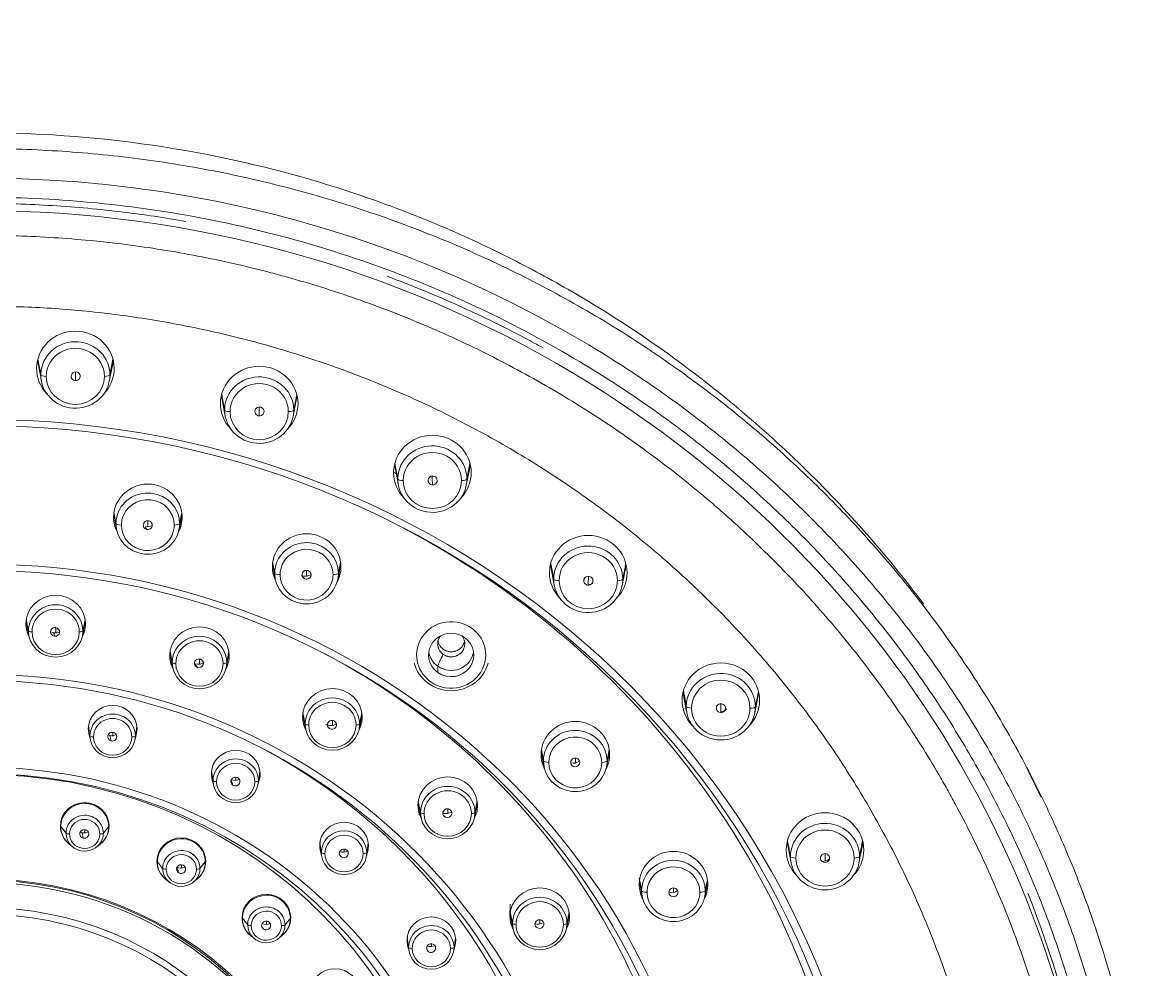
# Model space of a CAD drawing. Extents: x 12185 to 15344, y -91 to 2224.
# Drawn here: x 14150.1 to 14212.7, y 1182.1 to 1234.6 of the extents above; entities that cross this region are included whole.
import ezdxf

# ---------------------------------------------------------------- set-up
doc = ezdxf.new("R2010")
doc.units = 0
doc.header["$LTSCALE"] = 10
doc.header["$MEASUREMENT"] = 0
doc.layers.add('1', color=7, linetype='CONTINUOUS')

msp = doc.modelspace()

# ---------------------------------------------------------------- linework, layer by layer
at = {"layer": '1', "color": 7, "linetype": 'Continuous', "lineweight": 13}
for p, q in [((14150.934, 1215.948), (14151.098, 1215.067)), ((14155.098, 1215.937), (14154.927, 1215.067)), ((14153.016, 1214.752), (14153.018, 1215.241)), ((14161.121, 1214), (14161.285, 1213.118)), ((14165.285, 1213.988), (14165.114, 1213.118)), ((14163.203, 1212.8), (14163.205, 1213.289)), ((14170.717, 1210.177), (14170.882, 1209.296)), ((14174.881, 1210.167), (14174.711, 1209.296)), ((14155.262, 1206.829), (14155.147, 1207.446)), ((14158.792, 1206.829), (14158.911, 1207.438)), ((14156.884, 1206.668), (14156.974, 1206.512)), ((14157.03, 1206.657), (14157.031, 1206.992)), ((14164.061, 1204.08), (14163.946, 1204.697)), ((14167.591, 1204.08), (14167.71, 1204.689)), ((14179.355, 1204.629), (14179.519, 1203.748)), ((14183.519, 1204.618), (14183.349, 1203.748)), ((14165.829, 1203.921), (14165.83, 1204.243)), ((14165.588, 1203.916), (14165.722, 1203.778)), ((14181.437, 1203.436), (14181.439, 1203.914)), ((14150.292, 1201.517), (14150.41, 1200.883)), ((14153.553, 1201.51), (14153.43, 1200.883)), ((14151.923, 1200.776), (14151.925, 1201.072)), ((14158.261, 1199.768), (14158.379, 1199.134)), ((14161.522, 1199.761), (14161.399, 1199.134)), ((14159.892, 1199.041), (14159.894, 1199.33)), ((14173.106, 1198.925), (14173.105, 1198.582)), ((14190.865, 1197.556), (14190.695, 1196.686)), ((14188.784, 1196.404), (14188.786, 1196.851)), ((14165.626, 1196.358), (14165.744, 1195.724)), ((14167.258, 1195.649), (14167.259, 1195.925)), ((14168.887, 1196.351), (14168.764, 1195.724)), ((14153.739, 1195.601), (14153.82, 1195.072)), ((14155.083, 1195.264), (14155.082, 1195.08)), ((14156.423, 1195.596), (14156.337, 1195.072)), ((14154.927, 1195.091), (14154.995, 1194.79)), ((14178.836, 1194.296), (14178.951, 1193.68)), ((14182.6, 1194.289), (14182.481, 1193.68)), ((14180.719, 1193.565), (14180.72, 1193.843)), ((14160.558, 1193.114), (14160.64, 1192.585)), ((14161.902, 1192.782), (14161.901, 1192.605)), ((14163.242, 1193.109), (14163.157, 1192.585)), ((14161.641, 1192.62), (14161.762, 1192.328)), ((14172.018, 1191.457), (14172.136, 1190.823)), ((14175.279, 1191.451), (14175.156, 1190.823)), ((14173.65, 1190.77), (14173.651, 1191.028)), ((14152.202, 1190.047), (14152.183, 1190.15)), ((14152.202, 1190.047), (14152.494, 1189.68)), ((14153.383, 1189.707), (14153.45, 1189.406)), ((14153.533, 1189.88), (14153.532, 1189.693)), ((14154.859, 1190.047), (14154.563, 1189.68)), ((14154.859, 1190.047), (14154.878, 1190.147)), ((14169.246, 1189.126), (14169.16, 1188.602)), ((14192.639, 1188.381), (14192.474, 1189.263)), ((14196.639, 1189.252), (14196.468, 1188.381)), ((14167.636, 1188.538), (14167.719, 1188.381)), ((14167.905, 1188.802), (14167.904, 1188.635)), ((14194.557, 1188.136), (14194.559, 1188.546)), ((14157.556, 1188.095), (14157.537, 1188.198)), ((14157.556, 1188.095), (14157.848, 1187.727)), ((14158.63, 1187.77), (14158.751, 1187.478)), ((14158.887, 1187.932), (14158.886, 1187.748)), ((14160.213, 1188.095), (14159.917, 1187.727)), ((14160.213, 1188.095), (14160.233, 1188.195)), ((14188.04, 1187.092), (14187.921, 1186.483)), ((14186.159, 1186.397), (14186.161, 1186.646)), ((14180.377, 1185.306), (14180.255, 1184.678)), ((14162.269, 1184.967), (14162.25, 1185.07)), ((14162.269, 1184.967), (14162.562, 1184.6)), ((14163.6, 1184.807), (14163.599, 1184.628)), ((14164.926, 1184.967), (14164.631, 1184.6)), ((14164.926, 1184.967), (14164.946, 1185.067)), ((14178.748, 1184.648), (14178.749, 1184.886)), ((14163.334, 1184.543), (14163.418, 1184.386)), ((14172.743, 1183.555), (14172.742, 1183.402)), ((14174.083, 1183.877), (14173.998, 1183.353))]:
    msp.add_line(p, q, dxfattribs=at)
at = {"layer": '1', "color": 7, "linetype": 'Continuous', "lineweight": 18}
for p, q in [((14150.962, 1215.617), (14151.129, 1214.737)), ((14154.893, 1214.72), (14155.068, 1215.598)), ((14161.149, 1213.669), (14161.316, 1212.789)), ((14165.08, 1212.771), (14165.255, 1213.65)), ((14170.746, 1209.847), (14170.913, 1208.967)), ((14174.677, 1208.949), (14174.852, 1209.828)), ((14155.136, 1207.345), (14155.291, 1206.526)), ((14158.761, 1206.51), (14158.923, 1207.327)), ((14163.935, 1204.596), (14164.09, 1203.777)), ((14167.56, 1203.761), (14167.722, 1204.579)), ((14179.335, 1204.551), (14179.55, 1203.418)), ((14183.314, 1203.401), (14183.489, 1204.279)), ((14150.281, 1201.435), (14150.435, 1200.623)), ((14153.403, 1200.609), (14153.564, 1201.42)), ((14158.25, 1199.686), (14158.404, 1198.874)), ((14161.372, 1198.86), (14161.533, 1199.671)), ((14186.682, 1197.489), (14186.897, 1196.356)), ((14190.661, 1196.339), (14190.836, 1197.217)), ((14165.615, 1196.276), (14165.769, 1195.464)), ((14168.737, 1195.45), (14168.899, 1196.261)), ((14153.733, 1195.54), (14153.834, 1194.893)), ((14156.321, 1194.881), (14156.429, 1195.528)), ((14178.824, 1194.196), (14178.98, 1193.376)), ((14182.449, 1193.36), (14182.612, 1194.178)), ((14160.553, 1193.053), (14160.654, 1192.406)), ((14163.141, 1192.394), (14163.248, 1193.041)), ((14172.007, 1191.375), (14172.161, 1190.563)), ((14175.129, 1190.55), (14175.291, 1191.36)), ((14152.676, 1189.069), (14152.864, 1188.918)), ((14154.187, 1188.912), (14154.376, 1189.061)), ((14166.556, 1189.07), (14166.657, 1188.422)), ((14169.144, 1188.411), (14169.251, 1189.057)), ((14192.455, 1189.185), (14192.67, 1188.052)), ((14196.434, 1188.035), (14196.609, 1188.913)), ((14158.03, 1187.117), (14158.218, 1186.966)), ((14159.541, 1186.959), (14159.73, 1187.109)), ((14184.265, 1186.999), (14184.42, 1186.18)), ((14187.89, 1186.164), (14188.052, 1186.981)), ((14177.1, 1185.751), (14177.096, 1185.065)), ((14177.105, 1185.23), (14177.259, 1184.418)), ((14180.228, 1184.405), (14180.389, 1185.215)), ((14162.744, 1183.989), (14162.931, 1183.838)), ((14164.254, 1183.832), (14164.443, 1183.981)), ((14171.394, 1183.821), (14171.495, 1183.173)), ((14173.982, 1183.162), (14174.089, 1183.808)), ((14172.498, 1183.218), (14172.522, 1183.177))]:
    msp.add_line(p, q, dxfattribs=at)
for centre, major_axis, ratio, start_param, end_param in [((14147.84, 1164.676), (63.725, -0.283), 0.961683, 1.019372, 4.160314), ((14147.84, 1164.497), (-62.049, 0.276), 0.961673, 4.160639, 4.717025), ((14153.014, 1215.427), (2.15, -0.01), 0.961631, 0.004793, 3.146385), ((14153.013, 1215.067), (-1.915, 0.009), 0.961631, 3.146385, 6.146616), ((14153.017, 1215.976), (-2.089, 0.01), 0.961631, 0.027795, 0.184756), ((14153.017, 1215.976), (-2.089, 0.01), 0.961631, 2.956835, 3.113797), ((14153.014, 1215.427), (2.15, -0.01), 0.961631, 3.146385, 3.890452), ((14153.013, 1215.067), (-1.915, 0.009), 0.961631, 6.146616, 6.287978), ((14153.031, 1214.996), (0.254, 0.002), 0.965396, 1.466494, 4.608086), ((14153.031, 1214.996), (0.254, 0.002), 0.965396, 4.608086, 7.749679), ((14153.014, 1215.427), (2.15, -0.01), 0.961631, 5.53429, 6.287978), ((14163.201, 1213.478), (2.15, -0.01), 0.961631, 0.004793, 3.146385), ((14153.013, 1215.067), (-1.915, 0.009), 0.961631, 0.004793, 3.010423), ((14153.013, 1215.067), (-1.915, 0.009), 0.961631, 3.010423, 3.146385), ((14163.2, 1213.118), (-1.915, 0.009), 0.961631, 3.146385, 6.146616), ((14147.84, 1164.497), (-62.049, 0.276), 0.961673, 2.131967, 4.160639), ((14163.204, 1214.028), (-2.089, 0.01), 0.961631, 0.027784, 0.184751), ((14163.201, 1213.478), (2.15, -0.01), 0.961631, 3.146385, 3.890501), ((14163.2, 1213.118), (-1.915, 0.009), 0.961631, 6.146616, 6.287978), ((14163.201, 1213.478), (2.15, -0.01), 0.961631, 5.53429, 6.287978), ((14163.204, 1214.028), (-2.089, 0.01), 0.961631, 2.956828, 3.113797), ((14163.2, 1213.118), (-1.915, 0.009), 0.961631, 0.004793, 3.010423), ((14163.215, 1213.045), (0.254, 0.007), 0.964778, 1.250199, 4.391792), ((14163.215, 1213.045), (0.254, 0.007), 0.964778, 4.391792, 7.533384), ((14163.2, 1213.118), (-1.915, 0.009), 0.961631, 3.010423, 3.146385), ((14147.841, 1164.873), (49.268, -0.227), 0.961631, 0.018098, 3.146385), ((14172.798, 1209.656), (2.15, -0.01), 0.961631, 0.004793, 3.146385), ((14172.796, 1209.296), (-1.915, 0.009), 0.961631, 3.146385, 6.146616), ((14172.798, 1209.656), (2.15, -0.01), 0.961631, 3.146385, 3.890501), ((14172.8, 1210.206), (-2.089, 0.01), 0.961631, 0.027793, 0.184745), ((14172.798, 1209.656), (2.15, -0.01), 0.961631, 5.53429, 6.287978), ((14172.8, 1210.206), (-2.089, 0.01), 0.961631, 2.956842, 3.113804), ((14157.029, 1207.19), (1.9, -0.009), 0.961631, 0.004793, 3.146385), ((14172.796, 1209.296), (-1.915, 0.009), 0.961631, 6.146616, 6.288234), ((14172.796, 1209.296), (-1.915, 0.009), 0.961631, 0.005049, 3.010423), ((14172.808, 1209.22), (0.254, 0.01), 0.963649, 1.039786, 4.181378), ((14172.808, 1209.22), (0.254, 0.01), 0.963649, 4.181378, 7.322971), ((14172.796, 1209.296), (-1.915, 0.009), 0.961631, 3.010423, 3.146385), ((14157.027, 1206.829), (-1.765, 0.008), 0.961631, 3.146385, 6.070848), ((14157.029, 1207.19), (1.9, -0.009), 0.961631, 3.146385, 3.603782), ((14157.027, 1206.829), (-1.765, 0.008), 0.961631, 6.070848, 6.287978), ((14157.029, 1207.19), (1.9, -0.009), 0.961631, 5.82096, 6.287978), ((14157.027, 1206.829), (-1.765, 0.008), 0.961631, 0.004793, 2.931238), ((14157.026, 1206.749), (0.252, 0.002), 0.963815, 1.352717, 4.49431), ((14156.998, 1207.184), (0.548, 0.005), 0.963815, 4.49431, 5.239456), ((14157.026, 1206.749), (0.252, 0.002), 0.963815, 4.49431, 7.635903), ((14157.027, 1206.829), (-1.765, 0.008), 0.961631, 2.931238, 3.146385), ((14165.828, 1204.441), (1.9, -0.009), 0.961631, 0.004793, 3.146385), ((14165.826, 1204.08), (-1.765, 0.008), 0.961631, 3.146385, 6.070848), ((14181.436, 1204.108), (2.15, -0.01), 0.961631, 0.004793, 3.146385), ((14181.434, 1203.748), (-1.915, 0.009), 0.961631, 3.146385, 6.146616), ((14181.438, 1204.658), (-2.089, 0.01), 0.961631, 0.02779, 0.126989), ((14181.438, 1204.658), (-2.089, 0.01), 0.961631, 2.956836, 3.1138), ((14147.845, 1165.696), (40.068, -0.185), 0.961631, 0.021159, 3.146385), ((14165.828, 1204.441), (1.9, -0.009), 0.961631, 3.146385, 3.603782), ((14165.826, 1204.08), (-1.765, 0.008), 0.961631, 6.070848, 6.287978), ((14165.826, 1204.08), (-1.765, 0.008), 0.961631, 0.004793, 2.931233), ((14165.766, 1204.445), (0.548, 0.011), 0.963207, 4.273846, 5.294618), ((14165.825, 1204), (0.252, 0.005), 0.963207, 1.132253, 4.273846), ((14165.825, 1204), (0.252, 0.005), 0.963207, 4.273846, 7.415438), ((14165.828, 1204.441), (1.9, -0.009), 0.961631, 5.82096, 6.287978), ((14165.826, 1204.08), (-1.765, 0.008), 0.961631, 2.931233, 3.146385), ((14181.436, 1204.108), (2.15, -0.01), 0.961631, 3.146385, 3.890452), ((14181.434, 1203.748), (-1.915, 0.009), 0.961631, 6.146616, 6.287978), ((14181.436, 1204.108), (2.15, -0.01), 0.961631, 5.53434, 6.287978), ((14181.434, 1203.748), (-1.915, 0.009), 0.961631, 0.004793, 3.010423), ((14181.442, 1203.669), (0.254, 0.012), 0.962222, 0.837226, 3.978818), ((14181.442, 1203.669), (0.254, 0.012), 0.962222, 3.978818, 7.120411), ((14181.323, 1204.102), (0.702, 0.032), 0.962222, 4.652837, 5.200358), ((14181.434, 1203.748), (-1.915, 0.009), 0.961631, 3.010423, 3.146385), ((14151.922, 1201.27), (1.65, -0.008), 0.961631, 0.004793, 3.146385), ((14151.92, 1200.883), (-1.51, 0.007), 0.961631, 3.146385, 6.287978), ((14151.922, 1201.27), (1.65, -0.008), 0.961631, 3.146385, 3.614237), ((14151.92, 1200.883), (-1.51, 0.007), 0.961631, 0.004793, 3.146385), ((14151.889, 1200.832), (-0.252, 0), 0.962945, 4.601913, 7.743507), ((14151.879, 1201.301), (-0.547, 0), 0.962945, 1.46032, 2.069297), ((14151.889, 1200.832), (-0.252, 0), 0.962945, 1.460322, 4.601913), ((14151.922, 1201.27), (1.65, -0.008), 0.961631, 5.810505, 6.287978), ((14159.891, 1199.521), (1.65, -0.008), 0.961631, 0.004793, 3.146385), ((14173.839, 1199.554), (1.25, -0.006), 0.961631, 0.947267, 4.08886), ((14151.879, 1201.301), (-0.547, 0), 0.962945, 1.113811, 1.46032), ((14159.889, 1199.134), (-1.51, 0.007), 0.961631, 3.146385, 6.287978), ((14173.839, 1199.554), (1.25, -0.006), 0.961631, 4.08886, 7.230452), ((14159.891, 1199.521), (1.65, -0.008), 0.961631, 3.146385, 3.614237), ((14159.889, 1199.134), (-1.51, 0.007), 0.961631, 0.004793, 3.146385), ((14159.861, 1199.09), (0.252, 0.002), 0.962683, 1.228481, 4.370075), ((14159.826, 1199.564), (0.547, 0.004), 0.962683, 4.370073, 5.338126), ((14159.861, 1199.09), (0.252, 0.002), 0.962683, 4.370075, 7.511667), ((14159.891, 1199.521), (1.65, -0.008), 0.961631, 5.810505, 6.287978), ((14173.839, 1199.606), (-2.113, 0.01), 0.961631, 0.247677, 2.893929), ((14188.782, 1197.046), (2.15, -0.01), 0.961631, 0.004793, 3.146385), ((14188.78, 1196.686), (-1.915, 0.009), 0.961631, 3.146385, 6.147537), ((14147.849, 1166.519), (32.869, -0.151), 0.961631, 0.024751, 3.146385), ((14167.256, 1196.111), (1.65, -0.008), 0.961631, 0.004793, 3.146385), ((14167.254, 1195.724), (-1.51, 0.007), 0.961631, 3.146385, 6.287978), ((14188.785, 1197.595), (-2.089, 0.01), 0.961631, 2.956834, 3.113791), ((14155.081, 1195.459), (1.35, -0.006), 0.961631, 0.004793, 3.146385), ((14188.782, 1197.046), (2.15, -0.01), 0.961631, 3.146385, 3.890501), ((14188.78, 1196.686), (-1.915, 0.009), 0.961631, 0.000597, 2.948059), ((14188.78, 1196.686), (-1.915, 0.009), 0.961631, 6.147537, 6.283782), ((14188.784, 1196.606), (0.254, 0.011), 0.960733, 0.642672, 3.784265), ((14188.784, 1196.606), (0.254, 0.011), 0.960733, 3.784265, 6.925858), ((14188.639, 1197.065), (0.702, 0.031), 0.960733, 4.878079, 5.420101), ((14188.782, 1197.046), (2.15, -0.01), 0.961631, 5.53429, 6.287978), ((14188.78, 1196.686), (-1.915, 0.009), 0.961631, 2.948059, 3.146385), ((14155.079, 1195.072), (-1.258, 0.006), 0.961631, 3.146385, 6.287978), ((14167.256, 1196.111), (1.65, -0.008), 0.961631, 3.146385, 3.614286), ((14167.23, 1195.684), (0.252, 0.003), 0.962209, 0.999065, 4.140658), ((14167.23, 1195.684), (0.252, 0.003), 0.962209, 4.140658, 7.28225), ((14167.256, 1196.111), (1.65, -0.008), 0.961631, 5.810505, 6.287978), ((14180.718, 1194.041), (1.9, -0.009), 0.961631, 0.004793, 3.146385), ((14155.081, 1195.459), (1.35, -0.006), 0.961631, 3.146385, 3.506982), ((14155.055, 1195.024), (-0.251, 0), 0.962158, 4.472695, 7.614287), ((14155.055, 1195.024), (-0.251, 0), 0.962158, 1.331102, 4.472695), ((14155.081, 1195.459), (1.35, -0.006), 0.961631, 5.91781, 6.287978), ((14167.254, 1195.724), (-1.51, 0.007), 0.961631, 0.004793, 3.146385), ((14167.173, 1196.169), (0.547, 0.006), 0.962209, 4.140656, 5.28984), ((14180.716, 1193.68), (-1.765, 0.008), 0.961631, 3.146385, 6.070949), ((14155.079, 1195.072), (-1.258, 0.006), 0.961631, 0.004793, 3.146385), ((14155.04, 1195.532), (-0.472, 0), 0.962158, 1.105347, 1.3311), ((14155.04, 1195.532), (-0.472, 0), 0.962158, 1.331099, 2.095096), ((14161.9, 1192.972), (1.35, -0.006), 0.961631, 0.004793, 3.146385), ((14180.718, 1194.041), (1.9, -0.009), 0.961631, 3.146385, 3.603831), ((14180.716, 1193.68), (-1.765, 0.008), 0.961631, 6.070949, 6.287978), ((14180.718, 1194.041), (1.9, -0.009), 0.961631, 5.82096, 6.287978), ((14161.898, 1192.585), (-1.258, 0.006), 0.961631, 3.146385, 6.287978), ((14180.716, 1193.68), (-1.765, 0.008), 0.961631, 0.004793, 2.93124), ((14180.714, 1193.601), (0.252, 0.007), 0.961329, 0.706408, 3.848001), ((14180.605, 1194.08), (0.548, 0.015), 0.961329, 4.425218, 5.376582), ((14180.714, 1193.601), (0.252, 0.007), 0.961329, 3.848001, 6.989593), ((14180.716, 1193.68), (-1.765, 0.008), 0.961631, 2.93124, 3.146385), ((14147.853, 1167.34), (26.663, -0.123), 0.961631, 0.029403, 3.146385), ((14161.9, 1192.972), (1.35, -0.006), 0.961631, 3.146385, 3.506982), ((14161.878, 1192.542), (0.251, 0), 0.96197, 1.086516, 4.228108), ((14161.878, 1192.542), (0.251, 0), 0.96197, 4.228108, 7.369702), ((14161.9, 1192.972), (1.35, -0.006), 0.961631, 5.91781, 6.287978), ((14173.648, 1191.21), (1.65, -0.008), 0.961631, 0.004793, 3.146385), ((14161.898, 1192.585), (-1.258, 0.006), 0.961631, 0.004793, 3.146385), ((14161.846, 1193.056), (0.472, 0.001), 0.96197, 4.228105, 5.25796), ((14173.646, 1190.823), (-1.51, 0.007), 0.961631, 3.146385, 6.287978), ((14153.531, 1190.075), (1.35, -0.006), 0.961631, 0.004793, 3.146385), ((14153.53, 1190.047), (-1.328, 0.006), 0.961631, 4.717182, 6.287978), ((14153.53, 1190.047), (-1.328, 0.006), 0.961631, 3.146385, 4.717182), ((14173.648, 1191.21), (1.65, -0.008), 0.961631, 3.146385, 3.614286), ((14173.646, 1190.823), (-1.51, 0.007), 0.961631, 0.004793, 3.146385), ((14173.627, 1190.787), (0.252, 0.003), 0.961622, 0.773012, 3.914605), ((14173.55, 1191.287), (0.547, 0.007), 0.961622, 4.374208, 5.317815), ((14173.627, 1190.787), (0.252, 0.003), 0.961622, 3.914605, 7.056197), ((14173.648, 1191.21), (1.65, -0.008), 0.961631, 5.810505, 6.287978), ((14153.529, 1189.68), (-1.034, 0.005), 0.961631, 4.717182, 5.944012), ((14153.529, 1189.68), (-1.034, 0.005), 0.961631, 3.146385, 4.717182), ((14167.903, 1188.988), (1.35, -0.006), 0.961631, 0.004793, 3.146385), ((14194.555, 1188.742), (2.15, -0.01), 0.961631, 0.004793, 3.146385), ((14194.554, 1188.381), (-1.915, 0.009), 0.961631, 3.146385, 6.147547), ((14153.531, 1190.075), (1.35, -0.006), 0.961631, 3.146385, 4.02289), ((14153.53, 1190.047), (-1.328, 0.006), 0.961631, 0.004793, 0.876781), ((14153.529, 1189.68), (-1.034, 0.005), 0.961631, 5.944012, 6.287978), ((14153.529, 1189.68), (-1.034, 0.005), 0.961631, 0.004793, 1.575589), ((14153.51, 1189.64), (-0.25, 0.001), 0.961764, 4.475426, 7.617018), ((14153.504, 1190.182), (-0.508, 0.002), 0.961764, 1.124228, 1.333831), ((14153.504, 1190.182), (-0.508, 0.002), 0.961764, 1.333831, 2.046531), ((14153.51, 1189.64), (-0.25, 0.001), 0.961764, 1.333833, 4.475426), ((14153.53, 1190.047), (-1.328, 0.006), 0.961631, 2.2648, 3.146385), ((14153.531, 1190.075), (1.35, -0.006), 0.961631, 5.42723, 6.287978), ((14153.529, 1189.68), (-1.034, 0.005), 0.961631, 2.802419, 3.146385), ((14167.901, 1188.602), (-1.258, 0.006), 0.961631, 3.146385, 6.287975), ((14153.529, 1189.68), (-1.034, 0.005), 0.961631, 1.575589, 2.802419), ((14158.885, 1188.123), (1.35, -0.006), 0.961631, 0.004793, 3.146385), ((14158.885, 1188.095), (-1.328, 0.006), 0.961631, 4.717182, 6.287978), ((14158.885, 1188.095), (-1.328, 0.006), 0.961631, 3.146385, 4.717182), ((14167.903, 1188.988), (1.35, -0.006), 0.961631, 3.146385, 3.506982), ((14167.903, 1188.988), (1.35, -0.006), 0.961631, 5.91781, 6.287978), ((14194.558, 1189.291), (-2.089, 0.01), 0.961631, 2.956834, 3.113791), ((14158.883, 1187.727), (-1.034, 0.005), 0.961631, 4.717182, 5.944012), ((14158.883, 1187.727), (-1.034, 0.005), 0.961631, 3.146385, 4.717182), ((14167.901, 1188.602), (-1.258, 0.006), 0.961631, 0.00479, 3.146385), ((14167.886, 1188.561), (0.251, 0.001), 0.961704, 0.843455, 3.985047), ((14167.839, 1189.085), (0.472, 0.002), 0.961704, 4.318349, 5.270843), ((14167.886, 1188.561), (0.251, 0.001), 0.961704, 3.985047, 7.12664), ((14186.158, 1186.844), (1.9, -0.009), 0.961631, 0.004793, 3.146385), ((14194.555, 1188.742), (2.15, -0.01), 0.961631, 3.146385, 3.890452), ((14194.554, 1188.381), (-1.915, 0.009), 0.961631, 6.147547, 6.287978), ((14194.554, 1188.381), (-1.915, 0.009), 0.961631, 0.004793, 3.146385), ((14194.553, 1188.302), (0.254, 0.009), 0.959404, 0.45502, 3.596613), ((14194.553, 1188.302), (0.254, 0.009), 0.959404, 3.596613, 6.738205), ((14194.555, 1188.742), (2.15, -0.01), 0.961631, 5.53434, 6.287978), ((14147.855, 1167.9), (20, -0.092), 0.961631, 0.004793, 3.146385), ((14147.856, 1168.037), (19.8, -0.091), 0.961631, 0.004793, 3.146385), ((14147.855, 1167.9), (-19.8, 0.091), 0.961631, 3.146385, 6.287978), ((14158.885, 1188.123), (1.35, -0.006), 0.961631, 3.146385, 4.019945), ((14158.885, 1188.095), (-1.328, 0.006), 0.961631, 0.004793, 0.876781), ((14158.883, 1187.727), (-1.034, 0.005), 0.961631, 5.944012, 6.287978), ((14158.883, 1187.727), (-1.034, 0.005), 0.961631, 0.004793, 1.575589), ((14158.867, 1187.691), (-0.251, 0.001), 0.961717, 4.232982, 7.374574), ((14158.853, 1188.236), (-0.508, 0.002), 0.961717, 1.091387, 2.057722), ((14158.867, 1187.691), (-0.251, 0.001), 0.961717, 1.091389, 4.232982), ((14158.885, 1188.095), (-1.328, 0.006), 0.961631, 2.2648, 3.146385), ((14158.885, 1188.123), (1.35, -0.006), 0.961631, 5.428311, 6.287978), ((14158.883, 1187.727), (-1.034, 0.005), 0.961631, 2.802419, 3.146385), ((14186.156, 1186.483), (-1.765, 0.008), 0.961631, 3.146385, 6.071403), ((14194.386, 1188.79), (0.703, 0.025), 0.959404, 4.68056, 5.307553), ((14158.883, 1187.727), (-1.034, 0.005), 0.961631, 1.575589, 2.802419), ((14178.746, 1185.065), (1.65, -0.008), 0.961631, 0.004793, 3.146385), ((14186.158, 1186.844), (1.9, -0.009), 0.961631, 3.146385, 3.603782), ((14186.156, 1186.483), (-1.765, 0.008), 0.961631, 6.071403, 6.287978), ((14186.156, 1186.483), (-1.765, 0.008), 0.961631, 0.004793, 2.931236), ((14186.154, 1186.404), (0.252, 0.006), 0.9604, 0.501567, 3.64316), ((14186.027, 1186.908), (0.549, 0.012), 0.9604, 4.461005, 5.395776), ((14186.154, 1186.404), (0.252, 0.006), 0.9604, 3.64316, 6.784753), ((14186.158, 1186.844), (1.9, -0.009), 0.961631, 5.82101, 6.287978), ((14186.156, 1186.483), (-1.765, 0.008), 0.961631, 2.931236, 3.146385), ((14163.598, 1184.995), (1.35, -0.006), 0.961631, 0.004793, 3.146385), ((14163.598, 1184.967), (-1.328, 0.006), 0.961631, 4.717182, 6.287978), ((14163.598, 1184.967), (-1.328, 0.006), 0.961631, 3.146385, 4.717182), ((14178.745, 1184.678), (-1.51, 0.007), 0.961631, 3.146385, 6.288238), ((14147.842, 1165.061), (62.049, -0.286), 0.961631, 0.000031, 0.36961), ((14147.856, 1167.978), (-18.287, 0.084), 0.961631, 3.146385, 6.28362), ((14147.855, 1167.9), (-17.988, 0.083), 0.961631, 3.146385, 6.28362), ((14163.596, 1184.6), (-1.034, 0.005), 0.961631, 4.717182, 5.944012), ((14163.596, 1184.6), (-1.034, 0.005), 0.961631, 3.146385, 4.717182), ((14163.598, 1184.995), (1.35, -0.006), 0.961631, 3.146385, 3.940374), ((14163.598, 1184.967), (-1.328, 0.006), 0.961631, 0.004793, 0.876781), ((14163.596, 1184.6), (-1.034, 0.005), 0.961631, 5.944012, 6.287978), ((14163.596, 1184.6), (-1.034, 0.005), 0.961631, 0.004793, 1.575589), ((14163.584, 1184.566), (-0.251, 0.001), 0.96165, 3.990911, 7.132504), ((14163.562, 1185.115), (-0.508, 0.001), 0.96165, 1.158322, 2.065408), ((14163.584, 1184.566), (-0.251, 0.001), 0.96165, 0.849318, 3.990911), ((14163.598, 1184.967), (-1.328, 0.006), 0.961631, 2.2648, 3.146385), ((14163.596, 1184.6), (-1.034, 0.005), 0.961631, 2.802419, 3.146385), ((14163.598, 1184.995), (1.35, -0.006), 0.961631, 5.563841, 6.287978), ((14172.741, 1183.739), (1.35, -0.006), 0.961631, 0.004793, 3.146385), ((14172.739, 1183.353), (-1.258, 0.006), 0.961631, 3.146385, 6.28798), ((14178.746, 1185.065), (1.65, -0.008), 0.961631, 3.146385, 3.614286), ((14178.745, 1184.678), (-1.51, 0.007), 0.961631, 0.005053, 3.146385), ((14178.73, 1184.645), (0.252, 0.003), 0.961042, 0.550495, 3.692089), ((14178.638, 1185.163), (0.548, 0.006), 0.961042, 4.406945, 5.145858), ((14178.73, 1184.645), (0.252, 0.003), 0.961042, 3.692089, 6.833681), ((14178.746, 1185.065), (1.65, -0.008), 0.961631, 5.810505, 6.287978), ((14163.596, 1184.6), (-1.034, 0.005), 0.961631, 1.575589, 2.802419), ((14172.741, 1183.739), (1.35, -0.006), 0.961631, 3.146385, 3.506982), ((14172.739, 1183.353), (-1.258, 0.006), 0.961631, 0.004795, 3.146385), ((14172.728, 1183.314), (0.251, 0.001), 0.961423, 0.602197, 3.743788), ((14172.67, 1183.85), (0.472, 0.001), 0.961423, 4.354188, 5.077738), ((14172.728, 1183.314), (0.251, 0.001), 0.961423, 3.743788, 6.885382), ((14172.741, 1183.739), (1.35, -0.006), 0.961631, 5.91781, 6.287978), ((14167.396, 1180.874), (1.35, -0.006), 0.961631, 0.004793, 3.146385)]:
    msp.add_ellipse(centre, major_axis=major_axis, ratio=ratio, start_param=start_param, end_param=end_param, dxfattribs=at)
at = {"layer": '1', "color": 7, "linetype": 'Continuous', "lineweight": 13}
for centre, major_axis, ratio, start_param, end_param in [((14153.012, 1214.989), (-1.615, 0.007), 0.961631, 3.146385, 6.287978), ((14147.841, 1164.745), (49.767, -0.229), 0.961631, 0.004793, 3.146385), ((14151.398, 1215.071), (-0.3, 0), 0.274342, 0.050993, 1.569429), ((14153.012, 1214.989), (-1.615, 0.007), 0.961631, 0.004793, 3.146385), ((14154.628, 1215.071), (0.3, 0), 0.274342, 4.711022, 6.229458), ((14163.199, 1213.04), (-1.615, 0.007), 0.961631, 3.146385, 6.287978), ((14161.584, 1213.123), (-0.3, 0), 0.274342, 0.050993, 1.569429), ((14163.199, 1213.04), (-1.615, 0.007), 0.961631, 0.004793, 3.146385), ((14164.815, 1213.123), (0.3, 0), 0.274342, 4.711022, 6.229458), ((14172.796, 1209.218), (-1.615, 0.007), 0.961631, 3.146385, 6.287978), ((14171.181, 1209.301), (-0.3, 0), 0.274342, 0.050993, 1.569429), ((14172.796, 1209.218), (-1.615, 0.007), 0.961631, 0.004793, 3.146385), ((14174.411, 1209.301), (0.3, 0), 0.274342, 4.711022, 6.229458), ((14157.027, 1206.751), (-1.465, 0.007), 0.961631, 3.146385, 6.070848), ((14155.562, 1206.834), (0.3, 0), 0.274342, 3.192585, 4.711022), ((14157.027, 1206.751), (-1.465, 0.007), 0.961631, 6.070848, 6.287978), ((14157.027, 1206.751), (-1.465, 0.007), 0.961631, 0.004793, 2.931238), ((14157.027, 1206.751), (-1.465, 0.007), 0.961631, 2.931238, 3.146385), ((14158.492, 1206.834), (-0.3, 0), 0.274342, 1.569429, 3.087865), ((14147.844, 1165.568), (48.632, -0.224), 0.961631, 0.018059, 1.074309), ((14165.826, 1204.002), (-1.465, 0.007), 0.961631, 3.146385, 6.070848), ((14181.433, 1203.67), (-1.615, 0.007), 0.961631, 3.146385, 6.287978), ((14147.844, 1165.568), (40.567, -0.187), 0.961631, 0.004793, 3.146385), ((14164.361, 1204.085), (0.3, 0), 0.274342, 3.192585, 4.711022), ((14165.826, 1204.002), (-1.465, 0.007), 0.961631, 6.070848, 6.287978), ((14165.826, 1204.002), (-1.465, 0.007), 0.961631, 0.004793, 2.931233), ((14165.826, 1204.002), (-1.465, 0.007), 0.961631, 2.931233, 3.146385), ((14167.291, 1204.085), (-0.3, 0), 0.274342, 1.569429, 3.087865), ((14179.819, 1203.752), (-0.3, 0), 0.274342, 0.050993, 1.569429), ((14181.433, 1203.67), (-1.615, 0.007), 0.961631, 0.004793, 3.146385), ((14183.049, 1203.752), (0.3, 0), 0.274342, 4.711022, 6.229458), ((14151.92, 1200.831), (-1.31, 0.006), 0.961631, 3.146385, 6.287978), ((14173.839, 1199.555), (-1.914, 0.009), 0.961631, 4.545643, 6.287978), ((14150.61, 1200.886), (0.2, 0), 0.274342, 3.192585, 4.711022), ((14153.23, 1200.886), (-0.2, 0), 0.274342, 1.569429, 3.087865), ((14173.839, 1199.555), (-1.914, 0.009), 0.961631, 3.146385, 4.545643), ((14151.92, 1200.831), (-1.31, 0.006), 0.961631, 0.004793, 3.146385), ((14159.889, 1199.082), (-1.31, 0.006), 0.961631, 3.146385, 6.287978), ((14147.848, 1166.391), (39.432, -0.182), 0.961631, 0.021103, 1.073542), ((14173.841, 1199.897), (-1.25, 0.006), 0.961631, 0.143122, 0.947267), ((14173.841, 1199.897), (-1.25, 0.006), 0.961631, 0.947267, 2.998444), ((14173.841, 1199.897), (0.716, 1.025), 0.160211, 1.986767, 2.914013), ((14158.579, 1199.137), (0.2, 0), 0.274342, 3.192585, 4.711022), ((14159.889, 1199.082), (-1.31, 0.006), 0.961631, 0.004793, 3.146385), ((14161.199, 1199.137), (-0.2, 0), 0.274342, 1.569429, 3.087865), ((14173.839, 1199.555), (-1.914, 0.009), 0.961631, 0.004793, 1.404051), ((14173.839, 1199.555), (-1.914, 0.009), 0.961631, 1.404051, 3.146385), ((14147.848, 1166.391), (33.367, -0.154), 0.961631, 0.004793, 3.146385), ((14188.78, 1196.608), (-1.615, 0.007), 0.961631, 3.144288, 6.285357), ((14167.254, 1195.672), (-1.31, 0.006), 0.961631, 3.146385, 6.287978), ((14187.165, 1196.696), (-0.3, 0.001), 0.274345, 0.05219, 1.570633), ((14188.78, 1196.608), (-1.615, 0.007), 0.961631, 0.002172, 3.144288), ((14190.396, 1196.69), (0.3, 0), 0.274342, 4.71101, 6.229458), ((14155.079, 1195.02), (-1.059, 0.005), 0.961631, 3.146385, 6.287978), ((14165.944, 1195.727), (-0.2, 0), 0.274342, 0.050993, 1.569429), ((14167.254, 1195.672), (-1.31, 0.006), 0.961631, 0.004793, 3.146385), ((14168.565, 1195.727), (0.2, 0), 0.274342, 4.711022, 6.229458), ((14154.02, 1195.074), (-0.2, 0), 0.274342, 0.042266, 1.569429), ((14155.079, 1195.02), (-1.059, 0.005), 0.961631, 0.004793, 3.146385), ((14156.137, 1195.074), (0.2, 0), 0.274342, 4.711022, 6.238185), ((14180.716, 1193.602), (-1.465, 0.007), 0.961631, 3.146385, 6.070949), ((14147.852, 1167.214), (27.161, -0.125), 0.961631, 0.004793, 3.146385), ((14147.852, 1167.214), (32.232, -0.149), 0.961631, 0.024751, 1.072547), ((14161.898, 1192.533), (-1.059, 0.005), 0.961631, 3.146385, 6.287978), ((14179.251, 1193.684), (-0.3, 0), 0.274342, 0.050993, 1.569429), ((14180.716, 1193.602), (-1.465, 0.007), 0.961631, 6.070949, 6.287978), ((14180.716, 1193.602), (-1.465, 0.007), 0.961631, 0.004793, 2.93124), ((14180.716, 1193.602), (-1.465, 0.007), 0.961631, 2.93124, 3.146385), ((14182.181, 1193.684), (0.3, 0), 0.274342, 4.711022, 6.229458), ((14147.855, 1167.9), (-26.038, 0.12), 0.961631, 3.170996, 6.287978), ((14160.84, 1192.588), (-0.2, 0), 0.274342, 0.042266, 1.569429), ((14161.898, 1192.533), (-1.059, 0.005), 0.961631, 0.004793, 3.146385), ((14162.957, 1192.588), (0.2, 0), 0.274342, 4.711022, 6.238185), ((14173.646, 1190.771), (-1.31, 0.006), 0.961631, 3.146385, 6.287978), ((14172.336, 1190.826), (-0.2, 0), 0.274342, 0.050993, 1.569429), ((14174.957, 1190.826), (0.2, 0), 0.274342, 4.711022, 6.229458), ((14153.529, 1189.636), (-0.839, 0.004), 0.961631, 3.146385, 5.944012), ((14173.646, 1190.771), (-1.31, 0.006), 0.961631, 0.004793, 3.146385), ((14152.69, 1189.691), (0.2, 0), 0.274342, 3.356111, 4.711022), ((14153.529, 1189.636), (-0.839, 0.004), 0.961631, 5.944012, 6.287978), ((14153.529, 1189.636), (-0.839, 0.004), 0.961631, 0.004793, 2.802419), ((14153.529, 1189.636), (-0.839, 0.004), 0.961631, 2.802419, 3.146385), ((14154.368, 1189.691), (-0.2, 0), 0.274342, 1.569429, 2.92434), ((14167.901, 1188.549), (-1.059, 0.005), 0.961631, 3.146385, 6.287978), ((14194.553, 1188.303), (-1.615, 0.007), 0.961631, 3.146385, 6.287978), ((14158.883, 1187.684), (-0.839, 0.004), 0.961631, 3.146385, 5.944012), ((14166.843, 1188.604), (-0.2, 0), 0.274342, 0.042266, 1.569429), ((14167.901, 1188.549), (-1.059, 0.005), 0.961631, 0.004793, 3.146385), ((14168.96, 1188.604), (0.2, 0), 0.274342, 4.711022, 6.238185), ((14192.938, 1188.386), (-0.3, 0), 0.274342, 0.050993, 1.569429), ((14196.169, 1188.386), (0.3, 0), 0.274342, 4.711022, 6.229458), ((14158.044, 1187.739), (0.2, 0), 0.274342, 3.356111, 4.711022), ((14158.883, 1187.684), (-0.839, 0.004), 0.961631, 5.944012, 6.287978), ((14159.722, 1187.739), (-0.2, 0), 0.274342, 1.569429, 2.92434), ((14186.156, 1186.405), (-1.465, 0.007), 0.961631, 3.146385, 6.071403), ((14194.553, 1188.303), (-1.615, 0.007), 0.961631, 0.004793, 3.146385), ((14158.883, 1187.684), (-0.839, 0.004), 0.961631, 0.004793, 2.802419), ((14158.883, 1187.684), (-0.839, 0.004), 0.961631, 2.802419, 3.146385), ((14184.691, 1186.488), (-0.3, 0), 0.274342, 0.050993, 1.569429), ((14186.156, 1186.405), (-1.465, 0.007), 0.961631, 6.071403, 6.287978), ((14187.622, 1186.488), (0.3, 0), 0.274342, 4.711022, 6.229458), ((14178.744, 1184.626), (-1.31, 0.006), 0.961631, 3.146524, 6.288117), ((14186.156, 1186.405), (-1.465, 0.007), 0.961631, 0.004793, 2.931236), ((14186.156, 1186.405), (-1.465, 0.007), 0.961631, 2.931236, 3.146385), ((14163.596, 1184.556), (-0.839, 0.004), 0.961631, 3.146385, 5.944012), ((14162.757, 1184.611), (0.2, 0), 0.274342, 3.356111, 4.711022), ((14163.596, 1184.556), (-0.839, 0.004), 0.961631, 5.944012, 6.287978), ((14163.596, 1184.556), (-0.839, 0.004), 0.961631, 0.004793, 2.802419), ((14163.596, 1184.556), (-0.839, 0.004), 0.961631, 2.802419, 3.146385), ((14164.435, 1184.611), (-0.2, 0), 0.274342, 1.569429, 2.92434), ((14177.435, 1184.681), (-0.2, 0), 0.274342, 0.050913, 1.56935), ((14178.744, 1184.626), (-1.31, 0.006), 0.961631, 0.004931, 3.146524), ((14180.055, 1184.681), (0.2, 0), 0.274342, 4.711022, 6.229458), ((14172.739, 1183.3), (-1.059, 0.005), 0.961631, 3.146385, 6.287978), ((14171.681, 1183.355), (-0.2, 0), 0.274342, 0.042266, 1.569429), ((14173.798, 1183.355), (0.2, 0), 0.274342, 4.711022, 6.238185), ((14172.739, 1183.3), (-1.059, 0.005), 0.961631, 0.004793, 3.146385)]:
    msp.add_ellipse(centre, major_axis=major_axis, ratio=ratio, start_param=start_param, end_param=end_param, dxfattribs=at)
at = {"layer": '1', "color": 7, "linetype": 'Continuous', "lineweight": 18}
for points, knots in [([(14200.024, 1202.372), (14199.565, 1202.982), (14198.006, 1204.978), (14195.203, 1208.176), (14190.883, 1212.375), (14186.002, 1216.275), (14181.086, 1219.429), (14176.92, 1221.68), (14172.915, 1223.523), (14167.404, 1225.601), (14159.915, 1227.577), (14151.387, 1228.575), (14142.97, 1228.451), (14135.477, 1227.455), (14127.596, 1225.444), (14120.233, 1222.538), (14113.425, 1218.801), (14107.549, 1214.695), (14103.043, 1210.758), (14099.537, 1207.132), (14096.929, 1204.091), (14095.261, 1201.886), (14094.454, 1200.741)], [0, 0, 0, 0, 0.018584, 0.061628, 0.103569, 0.165877, 0.2136, 0.246136, 0.281405, 0.320983, 0.389659, 0.469837, 0.529536, 0.594517, 0.653661, 0.727562, 0.786826, 0.842712, 0.902241, 0.932604, 0.965783, 1, 1, 1, 1]), ([(14182.089, 1218.19), (14180.81, 1218.955), (14179.504, 1219.678), (14176.842, 1221.033), (14175.486, 1221.666), (14172.733, 1222.84), (14171.335, 1223.381), (14168.503, 1224.368), (14167.069, 1224.814), (14164.173, 1225.609), (14162.711, 1225.958), (14159.764, 1226.557), (14158.28, 1226.807), (14155.297, 1227.208), (14153.798, 1227.358), (14150.794, 1227.558), (14149.288, 1227.608), (14147.782, 1227.607)], [0, 0, 0, 0, 0.125, 0.125, 0.25, 0.25, 0.375, 0.375, 0.5, 0.5, 0.625, 0.625, 0.75, 0.75, 0.875, 0.875, 1, 1, 1, 1]), ([(14114.728, 1113.355), (14112.984, 1114.398), (14111.294, 1115.523), (14108.036, 1117.927), (14106.468, 1119.206), (14103.47, 1121.905), (14102.041, 1123.326), (14099.332, 1126.295), (14098.054, 1127.843), (14095.662, 1131.053), (14094.548, 1132.714), (14092.494, 1136.134), (14091.554, 1137.892), (14089.859, 1141.489), (14089.103, 1143.327), (14087.782, 1147.066), (14087.217, 1148.967), (14086.284, 1152.812), (14085.915, 1154.757), (14085.378, 1158.672), (14085.21, 1160.642), (14085.074, 1164.588), (14085.107, 1166.564), (14085.375, 1170.504), (14085.609, 1172.468), (14086.277, 1176.364), (14086.71, 1178.296), (14087.772, 1182.109), (14088.4, 1183.991), (14089.845, 1187.686), (14090.662, 1189.5), (14092.477, 1193.041), (14093.475, 1194.768), (14095.642, 1198.121), (14096.812, 1199.746), (14099.31, 1202.878), (14100.64, 1204.385), (14103.445, 1207.267), (14104.922, 1208.641), (14108.008, 1211.244), (14109.618, 1212.473), (14112.954, 1214.773), (14114.681, 1215.843), (14118.236, 1217.817), (14120.064, 1218.72), (14123.804, 1220.349), (14125.715, 1221.076), (14129.602, 1222.344), (14131.578, 1222.887), (14135.576, 1223.783), (14137.598, 1224.137), (14141.669, 1224.652), (14143.717, 1224.813), (14147.82, 1224.942), (14149.875, 1224.909), (14153.972, 1224.651), (14156.014, 1224.425), (14160.065, 1223.781), (14162.074, 1223.364), (14166.04, 1222.342), (14167.997, 1221.737), (14171.839, 1220.346), (14173.725, 1219.559), (14177.408, 1217.813), (14179.205, 1216.853), (14180.948, 1215.81)], [0, 0, 0, 0, 0.03125, 0.03125, 0.0625, 0.0625, 0.09375, 0.09375, 0.125, 0.125, 0.15625, 0.15625, 0.1875, 0.1875, 0.21875, 0.21875, 0.25, 0.25, 0.28125, 0.28125, 0.3125, 0.3125, 0.34375, 0.34375, 0.375, 0.375, 0.40625, 0.40625, 0.4375, 0.4375, 0.46875, 0.46875, 0.5, 0.5, 0.53125, 0.53125, 0.5625, 0.5625, 0.59375, 0.59375, 0.625, 0.625, 0.65625, 0.65625, 0.6875, 0.6875, 0.71875, 0.71875, 0.75, 0.75, 0.78125, 0.78125, 0.8125, 0.8125, 0.84375, 0.84375, 0.875, 0.875, 0.90625, 0.90625, 0.9375, 0.9375, 0.96875, 0.96875, 1, 1, 1, 1]), ([(14159.138, 1223.571), (14157.984, 1223.777), (14155.528, 1224.144), (14151.748, 1224.489), (14149.128, 1224.569), (14147.818, 1224.569)], [0, 0, 0, 0, 0.309482, 0.654741, 1, 1, 1, 1]), ([(14087.041, 1164.333), (14087.041, 1165.639), (14087.131, 1168.245), (14087.401, 1170.836), (14087.671, 1172.774), (14087.773, 1173.419), (14087.914, 1174.224), (14087.943, 1174.385), (14088.002, 1174.706), (14088.093, 1175.187), (14088.19, 1175.667), (14088.526, 1177.26), (14088.838, 1178.52), (14089.546, 1181.011), (14090.338, 1183.473), (14091.297, 1185.88), (14092.34, 1188.257), (14092.903, 1189.432), (14093.812, 1191.172), (14094.126, 1191.749), (14094.531, 1192.465), (14094.613, 1192.608), (14094.778, 1192.893), (14094.861, 1193.036), (14095.112, 1193.461), (14095.282, 1193.743), (14096.14, 1195.145), (14096.863, 1196.238), (14098.377, 1198.372), (14099.961, 1200.452), (14101.683, 1202.426), (14103.475, 1204.346), (14104.405, 1205.279), (14105.853, 1206.638), (14106.345, 1207.085), (14106.971, 1207.634), (14107.096, 1207.743), (14107.349, 1207.961), (14107.476, 1208.07), (14107.858, 1208.394), (14108.114, 1208.607), (14109.402, 1209.664), (14110.456, 1210.472), (14112.612, 1212.015), (14114.815, 1213.485), (14117.112, 1214.81), (14119.456, 1216.063), (14120.652, 1216.654), (14122.481, 1217.484), (14123.096, 1217.751), (14124.029, 1218.139), (14124.341, 1218.265), (14124.812, 1218.452), (14124.969, 1218.514), (14125.284, 1218.635), (14126.702, 1219.177), (14128.133, 1219.665), (14130.695, 1220.448), (14133.278, 1221.147), (14135.898, 1221.68), (14138.539, 1222.129), (14139.869, 1222.313), (14141.878, 1222.524), (14142.55, 1222.584), (14143.562, 1222.658), (14143.9, 1222.679), (14144.408, 1222.708), (14144.578, 1222.717), (14144.917, 1222.734), (14145.087, 1222.741), (14146.612, 1222.803), (14147.962, 1222.814), (14150.651, 1222.751), (14151.991, 1222.676), (14154.66, 1222.443), (14155.989, 1222.284), (14158.637, 1221.881), (14159.956, 1221.638), (14161.927, 1221.208), (14162.582, 1221.054), (14163.563, 1220.807), (14164.053, 1220.679), (14164.543, 1220.545), (14164.869, 1220.454), (14165.032, 1220.408), (14166.496, 1219.988), (14167.779, 1219.575), (14170.308, 1218.669), (14172.8, 1217.684), (14175.219, 1216.543), (14177.602, 1215.322), (14178.774, 1214.672), (14179.928, 1213.982)], [0, 0, 0, 0, 0.03125, 0.0625, 0.0625, 0.078125, 0.078125, 0.082031, 0.082031, 0.085937, 0.09375, 0.09375, 0.125, 0.125, 0.15625, 0.1875, 0.1875, 0.21875, 0.21875, 0.234375, 0.234375, 0.238281, 0.238281, 0.242187, 0.242187, 0.25, 0.25, 0.28125, 0.28125, 0.3125, 0.34375, 0.34375, 0.375, 0.375, 0.390625, 0.390625, 0.394531, 0.394531, 0.398437, 0.398437, 0.40625, 0.40625, 0.4375, 0.4375, 0.46875, 0.5, 0.5, 0.53125, 0.53125, 0.546875, 0.546875, 0.554687, 0.554687, 0.558594, 0.558594, 0.5625, 0.59375, 0.59375, 0.625, 0.65625, 0.65625, 0.6875, 0.6875, 0.703125, 0.703125, 0.710937, 0.710937, 0.714844, 0.714844, 0.71875, 0.71875, 0.75, 0.75, 0.78125, 0.78125, 0.8125, 0.8125, 0.84375, 0.84375, 0.859375, 0.859375, 0.867187, 0.871094, 0.871094, 0.875, 0.875, 0.90625, 0.90625, 0.9375, 0.96875, 0.96875, 1, 1, 1, 1]), ([(14177.945, 1217.1), (14176.798, 1217.709), (14174.464, 1218.858), (14171.88, 1219.937), (14170.478, 1220.466), (14170.296, 1220.534)], [0, 0, 0, 0, 0.465279, 0.930557, 1, 1, 1, 1]), ([(14179.928, 1213.982), (14181.028, 1213.325), (14183.176, 1211.947), (14185.227, 1210.442), (14186.728, 1209.266), (14187.223, 1208.866), (14187.833, 1208.357), (14187.954, 1208.254), (14188.197, 1208.048), (14188.318, 1207.945), (14188.679, 1207.633), (14188.917, 1207.424), (14190.1, 1206.37), (14191.014, 1205.502), (14192.779, 1203.717), (14194.48, 1201.883), (14196.056, 1199.953), (14197.569, 1197.974), (14198.295, 1196.961), (14199.681, 1194.884), (14200.343, 1193.822), (14201.129, 1192.462), (14201.284, 1192.189), (14201.589, 1191.642), (14202.039, 1190.819), (14202.466, 1189.988), (14203.293, 1188.317), (14203.806, 1187.189), (14204.755, 1184.909), (14205.629, 1182.603), (14206.351, 1180.246), (14206.996, 1177.863), (14207.281, 1176.659), (14207.588, 1175.137), (14207.647, 1174.831), (14207.731, 1174.372), (14207.759, 1174.219), (14207.813, 1173.912), (14207.944, 1173.145), (14208.06, 1172.377), (14208.307, 1170.53), (14208.554, 1168.061), (14208.637, 1165.579), (14208.638, 1164.334)], [0, 0, 0, 0, 0.0625, 0.125, 0.125, 0.15625, 0.15625, 0.164063, 0.164063, 0.171875, 0.171875, 0.1875, 0.1875, 0.25, 0.25, 0.3125, 0.375, 0.375, 0.4375, 0.4375, 0.5, 0.5, 0.515625, 0.515625, 0.53125, 0.5625, 0.5625, 0.625, 0.625, 0.6875, 0.75, 0.75, 0.8125, 0.8125, 0.828125, 0.828125, 0.835938, 0.835938, 0.84375, 0.875, 0.875, 0.9375, 1, 1, 1, 1]), ([(14173.24, 1200.603), (14173.227, 1200.586), (14173.214, 1200.568), (14173.193, 1200.535), (14173.185, 1200.521), (14173.169, 1200.491), (14173.161, 1200.476), (14173.141, 1200.431), (14173.129, 1200.4), (14173.115, 1200.353), (14173.111, 1200.337), (14173.104, 1200.304), (14173.101, 1200.288), (14173.094, 1200.238), (14173.092, 1200.205), (14173.092, 1200.172)], [0, 0, 0, 0, 0.140477, 0.140477, 0.247918, 0.247918, 0.355358, 0.355358, 0.570239, 0.570239, 0.677679, 0.677679, 0.785119, 0.785119, 1, 1, 1, 1]), ([(14173.403, 1199.868), (14173.354, 1199.901), (14173.311, 1199.94), (14173.264, 1199.993), (14173.254, 1200.004), (14173.237, 1200.027), (14173.228, 1200.039), (14173.203, 1200.074), (14173.173, 1200.123), (14173.15, 1200.175), (14173.135, 1200.214), (14173.13, 1200.228), (14173.121, 1200.255), (14173.117, 1200.269), (14173.111, 1200.295), (14173.108, 1200.307), (14173.106, 1200.319)], [0, 0, 0, 0, 0.31077, 0.31077, 0.388463, 0.388463, 0.466155, 0.466155, 0.62154, 0.776926, 0.776926, 0.854618, 0.854618, 0.932311, 0.932311, 1, 1, 1, 1]), ([(14174.578, 1200.306), (14174.574, 1200.289), (14174.57, 1200.272), (14174.56, 1200.24), (14174.555, 1200.224), (14174.543, 1200.193), (14174.537, 1200.177), (14174.516, 1200.132), (14174.501, 1200.103), (14174.474, 1200.061), (14174.464, 1200.047), (14174.445, 1200.02), (14174.434, 1200.007), (14174.401, 1199.968), (14174.354, 1199.92), (14174.301, 1199.879), (14174.259, 1199.851), (14174.244, 1199.842), (14174.214, 1199.824), (14174.199, 1199.816), (14174.153, 1199.794), (14174.122, 1199.781), (14174.074, 1199.765), (14174.057, 1199.76), (14174.024, 1199.751), (14174.007, 1199.747), (14173.956, 1199.738), (14173.888, 1199.729), (14173.82, 1199.73), (14173.768, 1199.734), (14173.751, 1199.735), (14173.717, 1199.74), (14173.7, 1199.743), (14173.65, 1199.754), (14173.617, 1199.763), (14173.569, 1199.78), (14173.553, 1199.786), (14173.521, 1199.8), (14173.506, 1199.807), (14173.46, 1199.831), (14173.431, 1199.848), (14173.403, 1199.868)], [0, 0, 0, 0, 0.03568, 0.03568, 0.07012, 0.07012, 0.10456, 0.10456, 0.17344, 0.17344, 0.20788, 0.20788, 0.24232, 0.24232, 0.3112, 0.38008, 0.38008, 0.41452, 0.41452, 0.44896, 0.44896, 0.51784, 0.51784, 0.55228, 0.55228, 0.58672, 0.58672, 0.6556, 0.72448, 0.72448, 0.75892, 0.75892, 0.79336, 0.79336, 0.86224, 0.86224, 0.89668, 0.89668, 0.93112, 0.93112, 1, 1, 1, 1]), ([(14174.592, 1200.172), (14174.592, 1200.229), (14174.585, 1200.285), (14174.568, 1200.354), (14174.564, 1200.367), (14174.555, 1200.394), (14174.55, 1200.408), (14174.535, 1200.448), (14174.511, 1200.5), (14174.482, 1200.548), (14174.463, 1200.576), (14174.46, 1200.58), (14174.457, 1200.584)], [0, 0, 0, 0, 0.386501, 0.386501, 0.483127, 0.483127, 0.579752, 0.579752, 0.773003, 0.966254, 0.966254, 1, 1, 1, 1]), ([(14173.401, 1199.588), (14173.353, 1199.622), (14173.31, 1199.66), (14173.262, 1199.714), (14173.253, 1199.725), (14173.235, 1199.747), (14173.227, 1199.759), (14173.202, 1199.795), (14173.172, 1199.843), (14173.149, 1199.895), (14173.133, 1199.935), (14173.129, 1199.948), (14173.12, 1199.975), (14173.116, 1199.989), (14173.099, 1200.058), (14173.092, 1200.115), (14173.092, 1200.172)], [0, 0, 0, 0, 0.25, 0.25, 0.3125, 0.3125, 0.375, 0.375, 0.5, 0.625, 0.625, 0.6875, 0.6875, 0.75, 0.75, 1, 1, 1, 1]), ([(14173.401, 1199.588), (14173.429, 1199.569), (14173.488, 1199.534), (14173.55, 1199.507), (14173.598, 1199.49), (14173.615, 1199.484), (14173.648, 1199.475), (14173.665, 1199.471), (14173.715, 1199.46), (14173.749, 1199.456), (14173.8, 1199.452), (14173.817, 1199.451), (14173.851, 1199.451), (14173.869, 1199.451), (14173.921, 1199.454), (14173.989, 1199.462), (14174.055, 1199.48), (14174.103, 1199.496), (14174.12, 1199.502), (14174.151, 1199.515), (14174.167, 1199.522), (14174.213, 1199.544), (14174.242, 1199.561), (14174.284, 1199.589), (14174.298, 1199.599), (14174.325, 1199.62), (14174.338, 1199.631), (14174.376, 1199.665), (14174.423, 1199.713), (14174.463, 1199.766), (14174.49, 1199.809), (14174.498, 1199.823), (14174.514, 1199.853), (14174.522, 1199.867), (14174.542, 1199.913), (14174.554, 1199.944), (14174.568, 1199.991), (14174.572, 1200.007), (14174.579, 1200.04), (14174.582, 1200.056), (14174.589, 1200.105), (14174.592, 1200.139), (14174.592, 1200.172)], [0, 0, 0, 0, 0.0625, 0.125, 0.125, 0.15625, 0.15625, 0.1875, 0.1875, 0.25, 0.25, 0.28125, 0.28125, 0.3125, 0.3125, 0.375, 0.4375, 0.4375, 0.46875, 0.46875, 0.5, 0.5, 0.5625, 0.5625, 0.59375, 0.59375, 0.625, 0.625, 0.6875, 0.75, 0.75, 0.78125, 0.78125, 0.8125, 0.8125, 0.875, 0.875, 0.90625, 0.90625, 0.9375, 0.9375, 1, 1, 1, 1])]:
    msp.add_open_spline(points, degree=3, knots=knots, dxfattribs=at)
at = {"layer": '1', "color": 7, "linetype": 'Continuous', "lineweight": 13}
msp.add_rational_spline([(14147.821, 1218.886), (14180.8, 1218.886), (14204.128, 1196.461), (14204.14, 1164.745)], [1, 0.804738558373, 0.804738558373, 1], degree=3, dxfattribs=at)
at = {"layer": '1', "color": 7, "linetype": 'Continuous', "lineweight": 18}
for points in [[(14182.133, 1112.273), (14183.296, 1112.97), (14185.576, 1114.434), (14188.845, 1116.833), (14191.949, 1119.428), (14194.876, 1122.206), (14197.613, 1125.157), (14200.151, 1128.268), (14202.479, 1131.529), (14204.588, 1134.924), (14206.468, 1138.441), (14208.114, 1142.066), (14209.517, 1145.784), (14210.672, 1149.579), (14211.575, 1153.438), (14212.223, 1157.344), (14212.611, 1161.281), (14212.74, 1165.235), (14212.608, 1169.188), (14212.216, 1173.126), (14211.565, 1177.032), (14210.659, 1180.89), (14209.5, 1184.686), (14208.094, 1188.403), (14206.445, 1192.027), (14204.562, 1195.544), (14202.45, 1198.939), (14200.12, 1202.199), (14197.579, 1205.31), (14194.839, 1208.26), (14191.91, 1211.037), (14188.804, 1213.631), (14185.534, 1216.03), (14183.253, 1217.494), (14182.089, 1218.19)], [(14178.927, 1216.567), (14178.602, 1216.747), (14178.274, 1216.925), (14177.945, 1217.1)], [(14180.948, 1215.81), (14182.074, 1215.137), (14184.282, 1213.722), (14187.447, 1211.402), (14190.453, 1208.894), (14193.287, 1206.208), (14195.939, 1203.354), (14198.398, 1200.345), (14200.654, 1197.192), (14202.697, 1193.908), (14204.52, 1190.506), (14206.116, 1187), (14207.477, 1183.404), (14208.598, 1179.732), (14209.476, 1175.999), (14210.105, 1172.221), (14210.485, 1168.411), (14210.612, 1164.587), (14210.488, 1160.762), (14210.112, 1156.952), (14209.485, 1153.174), (14208.611, 1149.441), (14207.493, 1145.769), (14206.135, 1142.172), (14204.542, 1138.666), (14202.722, 1135.264), (14200.681, 1131.979), (14198.428, 1128.826), (14195.972, 1125.816), (14193.322, 1122.962), (14190.49, 1120.275), (14187.486, 1117.766), (14184.322, 1115.445), (14182.116, 1114.03), (14180.99, 1113.357)], [(14170.643, 1209.69), (14170.7, 1209.654), (14170.758, 1209.617), (14170.816, 1209.58)], [(14179.285, 1204.486), (14179.312, 1204.462), (14179.338, 1204.437), (14179.365, 1204.413)], [(14206.509, 1191.691), (14206.269, 1192.196), (14206.022, 1192.697), (14205.768, 1193.194)]]:
    msp.add_open_spline(points, degree=3, dxfattribs=at)
at = {"layer": '1', "color": 7, "linetype": 'Continuous', "lineweight": 13}
for points in [[(14181.458, 1216.729), (14181.474, 1216.72), (14181.491, 1216.712), (14181.507, 1216.703)], [(14181.519, 1216.696), (14182.662, 1216.012), (14184.902, 1214.573), (14188.114, 1212.215), (14191.164, 1209.666), (14194.041, 1206.936), (14196.732, 1204.037), (14199.226, 1200.98), (14201.515, 1197.777), (14203.588, 1194.441), (14205.437, 1190.986), (14207.055, 1187.425), (14208.435, 1183.772), (14209.573, 1180.044), (14210.462, 1176.253), (14211.1, 1172.416), (14211.484, 1168.548), (14211.612, 1164.664), (14211.485, 1160.781), (14211.102, 1156.913), (14210.465, 1153.076), (14209.577, 1149.286), (14208.441, 1145.558), (14207.062, 1141.906), (14205.445, 1138.346), (14203.597, 1134.891), (14201.525, 1131.556), (14199.238, 1128.354), (14196.744, 1125.298), (14194.054, 1122.399), (14191.178, 1119.671), (14188.129, 1117.123), (14184.918, 1114.766), (14182.678, 1113.328), (14181.535, 1112.644)], [(14172.791, 1209.464), (14172.793, 1209.303), (14172.795, 1209.143), (14172.797, 1208.982)], [(14151.818, 1200.778), (14151.833, 1200.716), (14151.847, 1200.654), (14151.861, 1200.592)], [(14159.646, 1199.066), (14159.69, 1198.998), (14159.734, 1198.929), (14159.778, 1198.861)], [(14167.027, 1195.557), (14167.05, 1195.531), (14167.073, 1195.505), (14167.096, 1195.479)], [(14166.554, 1189.178), (14166.584, 1188.986), (14166.613, 1188.794), (14166.643, 1188.602)], [(14184.259, 1187.191), (14184.303, 1186.955), (14184.347, 1186.719), (14184.391, 1186.483)], [(14177.098, 1185.403), (14177.144, 1185.162), (14177.189, 1184.92), (14177.235, 1184.678)], [(14171.392, 1183.929), (14171.422, 1183.737), (14171.451, 1183.545), (14171.481, 1183.353)]]:
    msp.add_open_spline(points, degree=3, dxfattribs=at)
msp.add_open_spline([(14186.723, 1197.56), (14186.727, 1197.53), (14186.753, 1197.37), (14186.801, 1197.081), (14186.844, 1196.822), (14186.866, 1196.693)], degree=3, knots=[0, 0, 0, 0, 0.103886, 0.551943, 1, 1, 1, 1], dxfattribs=at)

doc.saveas('drawing.dxf')
